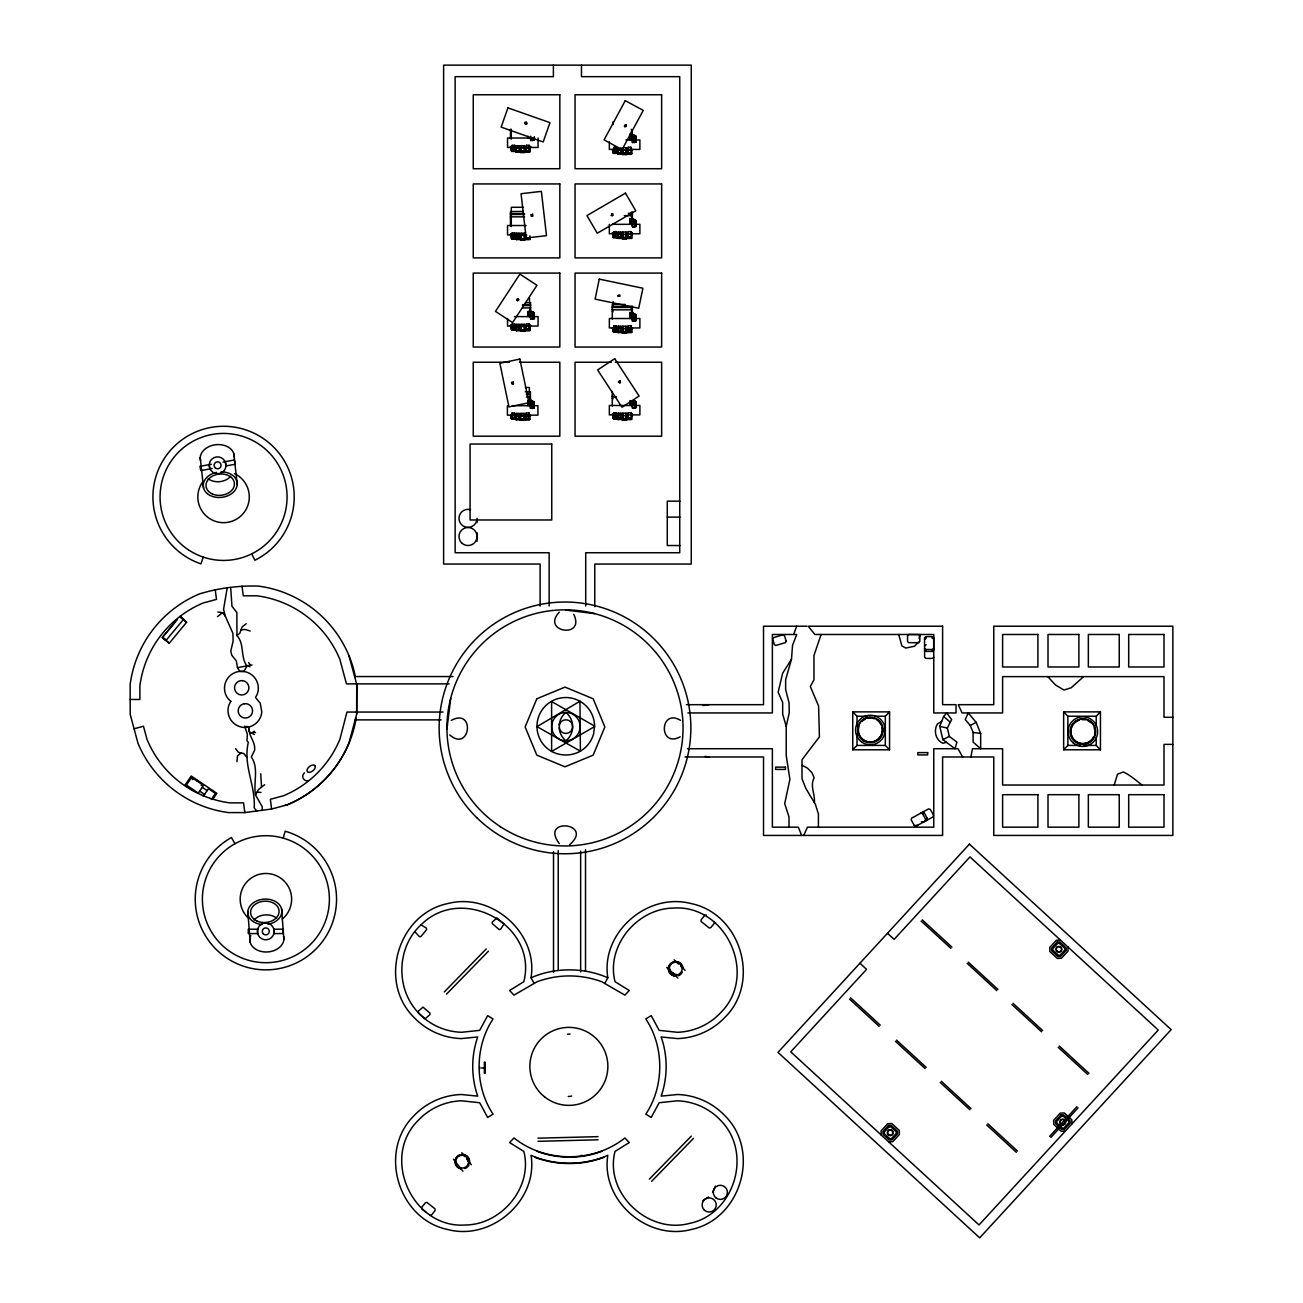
<?xml version="1.0" encoding="UTF-8"?>
<svg xmlns="http://www.w3.org/2000/svg" width="1303" height="1303" viewBox="0 0 1303 1303"><rect width="100%" height="100%" fill="white"/><g stroke="black" fill="none" stroke-linecap="round" stroke-linejoin="round"><path stroke-width="1.5" d="M517.894 300.113C516.721 295.683 518.399 303.843 516.982 299.902M517.617 299.185L518.887 299.674L517.258 299.185M619.316 381.991C619.756 377.381 620.326 386.095 620.016 380.802M619.316 382.561L619.902 383.163L620.016 380.851M714.402 921.547L714.386 923.224L710.786 927.671L709.207 927.98L701.128 921.465L701.095 919.853L704.695 915.406L706.324 915.032M618.681 295.178L619.902 294.95M528.041 311.857L533.188 312.068L528.041 311.857L528.041 315.489M629.838 135.317L629.838 138.851M629.838 223.204L629.838 219.67M629.838 313.844L629.838 317.378M485.319 1068.281C483.527 1065.496 485.091 1070.74 485.123 1066.945M261.561 787.126L260.714 773.77M485.335 1068.053L484.244 1068.134M484.358 1067.939L481.41 1067.971M520.663 151.327L520.956 145.708L524.327 145.708L524.604 151.327L520.663 151.327L520.956 145.708M520.663 238.84L520.956 233.204L524.327 233.204L524.604 238.84L520.663 238.84L520.956 233.204M520.663 329.936L520.956 324.3L524.327 324.3L524.604 329.936L520.663 329.936L520.956 324.3M520.809 413.393L520.5 419.029L524.457 419.029L524.164 413.393L520.809 413.393L520.5 416.032M622.459 153.298L622.753 149.91L626.124 149.91L626.417 153.298L622.459 153.298L622.459 150.317M622.459 237.651L622.753 232.032L626.124 232.032L626.417 237.651L622.459 237.651L622.753 232.032M622.459 331.825L622.753 326.206L626.124 326.206L626.417 331.825L622.459 331.825L622.753 328.437M622.459 418.784L622.753 415.396L626.124 415.396L626.417 418.784L622.459 418.784L622.753 413.165L626.124 413.165L626.417 418.784M236.918 761.734L237.504 755.821L241.169 752.971M516.607 145.724L516.281 150.92L519.506 150.92L519.18 145.724L516.607 145.724L516.281 148.265M516.607 233.221L516.281 238.416L519.506 238.416L519.18 233.221L516.607 233.221L516.281 235.778M516.607 324.333L516.281 329.512L519.506 329.512L519.18 324.333L516.607 324.333L516.281 326.874M516.118 418.605L516.444 413.426L519.034 413.426L519.343 418.605L516.118 418.605L516.086 415.217M618.078 150.236L618.404 147.695L618.078 152.891L621.303 152.891L620.994 147.695M618.404 232.048L618.078 237.227L621.303 237.227L620.994 232.048L618.404 232.048L618.078 234.589M618.404 326.222L618.078 331.418L621.303 331.418L620.994 326.222L618.404 326.222L618.078 328.763M618.404 413.181L618.078 418.377L621.303 418.377L620.994 413.181L618.404 413.181L618.078 415.722M446.962 728.833L450.74 698.245M594.575 726.08L593.663 733.54A28.796 28.796 0 0 1 580.405 751.163C571.577 756.163 560.518 756.261 551.609 751.424A28.796 28.796 0 0 1 551.136 701.535A28.796 28.796 0 0 1 594.575 726.08L551.609 701.535L551.609 751.424L594.575 726.618M529.735 148.363L530.549 146.311L529.588 150.79L526.005 150.79L526.412 145.301L529.165 145.301L529.588 147.874M529.588 238.302L526.005 238.302L526.412 235.029M529.735 326.972L530.549 324.903L529.588 329.398L526.005 329.398L526.412 323.91L529.165 323.91L529.588 326.483M516.118 415.966L516.444 413.426M525.842 418.491L526.265 413.002L529.002 413.002L529.441 418.491L525.842 418.491L526.265 413.002M631.548 148.917L631.401 152.76L627.802 152.76L628.225 147.272L630.961 147.272L631.401 149.845M631.548 234.687L632.362 232.618L631.401 237.113L627.802 237.113L628.225 231.625L630.961 231.625L631.043 234.198M627.802 331.288L628.225 325.799L630.961 325.799L631.401 328.372L627.802 328.372L627.802 331.288L631.401 331.288L631.548 327.444M631.548 415.82L632.362 413.768L631.401 418.247L627.802 418.247L628.225 412.758L630.961 412.758L631.043 415.331M257.652 929.218L257.652 933.567M273.907 933.567A8.421 8.421 0 0 0 263.597 923.273A8.421 8.421 0 0 0 259.834 937.346A8.421 8.421 0 0 0 273.907 933.567L273.907 929.202M511.867 149.91L512.226 145.333L514.783 145.333L515.108 149.91L511.867 149.91L512.226 147.255M511.867 237.423L512.226 232.846L514.783 232.846L515.108 237.423L511.867 237.423L512.226 234.768M511.867 328.519L512.226 323.942L514.783 323.942L515.108 328.519L511.867 328.519L512.226 325.864M511.721 417.611L512.063 413.035L514.62 413.035L514.946 417.611L511.721 417.611L512.063 414.957M614.022 149.226L613.68 151.881L614.022 147.304L616.58 147.304L616.905 151.881L613.632 152.044M613.68 236.234L614.022 231.657L616.58 231.657L616.905 236.234L613.68 236.234L614.022 233.579M613.68 330.408L614.022 325.831L616.58 325.831L616.905 330.408L613.68 330.408L614.022 327.753M614.022 414.712L613.68 417.367L614.022 412.79L616.58 412.79L616.905 417.367L613.632 417.53M230.696 587.604L231.95 606.253L236.869 612.54L236.918 635.538C244.931 644.219 240.029 656.989 247.033 666.094L243.824 671.501L239.882 671.452L237.455 667.641L236.364 661.012L231.739 655.116L230.778 651.125L233.139 640.978L232.895 633.307L225.37 616.27L223.562 609.332L227.162 588.076M788.999 827.177L788.999 816.948L784.715 803.658L789.895 779.357L786.214 755.431L786.214 726.308L789.227 712.92L789.081 702.92L785.628 689.499L785.628 679.694L791.475 659.302L792.55 645.311L796.719 634.48L772.37 634.48L772.37 712.936L687.87 712.936M526.412 145.301L526.005 150.79M526.412 323.91L526.005 329.398M628.225 147.272L627.802 152.76M628.225 231.625L627.802 237.113M617.931 295.928L619.088 295.781M627.802 328.372L628.225 325.799M628.225 412.758L627.802 418.247M534.067 983.374L531.038 977.771C538.334 932.85 491.654 892.099 447.906 903.533C398.311 913.582 377.886 981.175 413.605 1017.024A68.456 68.456 0 0 0 461.36 1038.589L477.729 1036.96C471.067 1055.788 471.067 1077.304 477.729 1096.132L461.36 1094.504A68.456 68.456 0 0 0 413.605 1116.068C377.886 1151.917 398.311 1219.494 447.906 1229.56C491.654 1240.993 538.334 1200.242 531.038 1155.305C555.029 1165.859 583.825 1165.859 607.817 1155.305C600.52 1200.242 647.216 1240.993 690.948 1229.56C740.56 1219.494 760.985 1151.917 725.25 1116.068A68.456 68.456 0 0 0 677.511 1094.504L661.142 1096.132C667.804 1077.304 667.804 1055.788 661.142 1036.96L677.511 1038.589A68.456 68.456 0 0 0 725.25 1017.024C760.985 981.175 740.56 913.582 690.948 903.533C647.216 892.099 600.52 932.85 607.817 977.771L604.787 983.374M925.342 821.02L925.619 819.31L922.557 813.789L920.912 813.023M922.573 812.111L924.218 812.86L927.296 818.398L927.003 820.108L915.944 826.232L914.348 825.565L911.286 820.043L911.514 818.235L928.681 808.837L930.407 809.554L933.469 815.092L933.127 816.834L923.094 822.388L921.433 821.753M526.265 123.329L524.816 123.524L526.819 123.818M485.237 1067.825L484.439 1067.597M919.136 638.291L919.853 634.48M1114.195 785.025L1117.485 774.243L1123.333 771.946C1130.157 775.204 1136.037 780.302 1141.933 785.025M485.074 1068.297L485.107 1068.102M356.778 683.88L356.68 714.109L348.992 742.922A114.224 114.224 0 0 1 287.263 804.814L271.627 809.016L244.85 812.583L228.66 812.6A114.224 114.224 0 0 1 137.955 743.182L130.202 714.386L130.153 684.58A114.224 114.224 0 0 1 199.571 593.875C218.513 588.125 238.4 585.503 258.189 586.073A114.224 114.224 0 0 1 355.328 676.469M283.207 838.106L285.162 831.233A70.639 70.639 0 0 1 326.564 935.391A70.639 70.639 0 0 1 215.223 948.437A70.639 70.639 0 0 1 231.445 837.52L234.931 843.758A63.505 63.505 0 0 0 233.351 953.731A63.505 63.505 0 0 0 329.382 900.112A63.505 63.505 0 0 0 234.931 843.758M526.461 123.166C525.109 121.798 525.207 125.723 526.575 122.205M559.264 725.266L559.785 723.67A6.776 6.776 0 0 1 565.388 719.859L567.163 719.956A6.776 6.776 0 0 1 572.294 724.387L572.554 727.872A6.776 6.776 0 0 1 566.398 733.377L564.622 733.28A6.776 6.776 0 0 1 559.492 728.849L559.231 727.611M624.968 125.739L624.593 126.521L626.01 124.958M256.691 811.003L254.199 807.811C255.649 785.465 242.749 764.845 248.352 742.368L246.967 740.593L247.358 734.289L244.622 726.146M203.235 557.098L200.955 563.857A70.639 70.639 0 0 1 164.764 457.776A70.639 70.639 0 0 1 276.611 450.268A70.639 70.639 0 0 1 254.899 560.241L251.723 553.84M821.085 634.48L813.952 655.572L813.984 679.694L810.352 686.6L818.593 706.031L819.408 736.846L801.996 759.779L801.996 778.771L805.954 788.624L815.385 804.26L818.414 813.952L818.414 827.177M793.641 634.48L796.67 626.222M939.772 726.39L943.633 716.471L946.646 712.936L951.662 719.565L947.33 728.035L949.301 736.39L956.923 742.107L955.001 748.72L942.883 739.648L939.772 726.39L947.33 728.035M712.676 1192.164L715.363 1186.088M803.772 835.435L807.437 827.177L933.762 827.177L933.762 748.72L957.998 748.72L962.64 756.978M918.403 642.118L914.559 646.207L905.699 648.063L901.855 645.865L898.728 634.48M624.626 126.489L626.124 124.893M611.987 214.083C614.707 212.926 609.169 215.435 612.622 215.565C609.12 210.956 615.228 217.65 611.547 215.028M531.885 214.751C530.94 216.119 534.197 212.177 531.722 215.076M532.292 215.5C532.455 214.246 532.324 214.278 533.008 216.021M612.263 215.093L612.654 214.343L612.296 215.076M262.294 810.254L262.18 806.622L255.518 794.977L258.483 789.537L264.656 784.699M531.396 315.017L530.614 316.434L534.36 315.277L531.396 315.359M633.193 138.379L632.411 139.796L636.157 138.639L633.193 138.379L635.815 138.949M530.451 405.526L531.233 404.109L534.197 404.37L534.197 407.806L532.552 408.393L530.451 408.214L530.451 405.526L534.197 404.37M633.193 222.732L632.411 224.149L636.157 222.992L633.193 223.074M632.411 318.323L633.193 316.906L636.157 317.166L634.512 318.502L609.348 318.518L609.348 327.949L622.704 327.949M633.193 403.865L632.411 405.282L636.157 404.125L633.193 404.207M618.485 296.367L617.997 295.862M791.475 659.302L782.696 673.13L778.135 692.137L782.663 702.496L782.663 714.06L786.214 726.308M192.421 779.601L193.186 778.445M201.183 785.481L201.949 784.341M203.268 796.377L208.431 788.69L215.402 793.38L211.281 799.521M212.764 799.39L216.868 793.299L191.166 776.018L185.01 785.155L193.039 790.563M526.396 122.335L526.721 123.671L525.972 122.677M420.999 924.869C394.043 949.431 395.672 996.958 425.201 1018.702L429.925 1014.614L429.99 1013.131L423.003 1007.121L418.23 1011.275L418.214 1012.708A62.137 62.137 0 0 0 461.555 1032.285L479.683 1030.364L487.648 1015.623L493.071 1018.962C474.471 1046.749 474.471 1086.344 493.071 1114.13L487.648 1117.453L479.683 1102.729L461.555 1100.807A62.137 62.137 0 0 0 418.214 1120.385C380.346 1157.683 412.481 1228.794 465.497 1225.015C501.769 1224.543 533.041 1187.082 523.839 1151.412L509.603 1142.568L513.985 1137.959C545.338 1163.025 593.516 1163.025 624.886 1137.959L629.251 1142.568L615.032 1151.412C604.103 1193.173 648.21 1234.56 689.515 1223.403C734.55 1214.282 753.085 1152.927 720.64 1120.385A62.137 62.137 0 0 0 677.316 1100.807L659.171 1102.729L651.207 1117.453L645.799 1114.13C664.4 1086.344 664.4 1046.749 645.799 1018.962L651.207 1015.623L659.171 1030.364L677.316 1032.285A62.137 62.137 0 0 0 720.64 1012.708C758.525 975.41 726.39 904.298 673.374 908.077C637.086 908.549 605.814 946.011 615.032 981.68L629.251 990.524L624.886 995.134L601.888 981.794A92.936 92.936 0 0 0 536.983 981.794L513.985 995.134L509.603 990.524L523.839 981.68C538.188 925.114 461.897 883.678 420.999 924.869L426.358 928.062L426.684 929.528L420.836 936.662L419.354 936.629L415.152 932.003M174.716 622.476L162.305 637.476L169.26 643.226L186.638 622.215L180.628 617.296M177.517 619.397L162.305 637.476L163.999 638.828M164.145 639.04L166.132 640.31L183.544 619.332L180.58 616.905M1049.632 1136.379L1076.913 1106.703M1050.837 1137.486L1078.118 1107.811M852.748 749.795L852.748 711.878L889.558 711.878L889.558 749.795L852.748 749.795L856.983 745.43L856.983 733.752M889.558 749.795L885.323 745.43L885.323 716.243L889.558 711.878M1063.639 749.795L1067.874 745.43L1067.874 716.243L1063.639 711.878L1100.449 711.878L1100.449 749.795L1063.639 749.795L1063.639 711.878M1096.214 725.966L1096.214 716.243L1100.449 711.878M444.258 991.974L486.198 948.959M446.506 994.156L488.446 951.141M649.35 1179.166L691.29 1136.151M651.598 1181.349L693.538 1138.333M512.47 383.717L513.252 381.958M512.307 383.245L513.154 382.023M513.252 384.173C513.659 383.294 513.089 381.356 513.024 383.18M559.28 612.182C540.598 632.118 585.601 639.073 573.809 614.43M631.548 150.334L632.362 149.617M529.588 416.064L530.402 415.331M631.548 328.861L632.362 328.144M530.777 136.212L530.614 140.512L531.396 139.844M631.662 136.18L632.411 142.483L636.157 142.076L635.864 136.033L631.662 136.18L632.574 141.734L636.076 141.62L635.864 139.812M631.662 220.533L632.411 226.836L636.157 226.429L635.864 220.386L631.662 220.533L632.574 226.087M530.614 319.121L534.36 318.714L534.067 312.671L529.865 312.818L530.614 319.121L531.396 318.453M530.451 408.214L534.197 407.806M631.662 314.707L632.411 321.01L636.157 320.603L635.864 314.56L631.662 314.707L632.574 320.261L636.076 320.147L635.864 318.339M631.662 401.666L632.411 407.969L636.157 407.562L635.864 401.519L631.662 401.666L632.574 407.22M933.762 657.282L932.411 658.422L926.091 658.422L924.625 657.282L924.527 637.688L925.977 636.613L932.296 636.613L933.665 637.688L933.665 650.344L932.296 651.419L925.977 651.419L924.527 650.344M1083.624 676.632L1071.066 687.854L1063.916 690.02L1055.446 684.955L1047.775 676.632M924.527 648.438L925.977 649.513L932.296 649.513L933.665 648.438M217.471 616.645L222.552 612.671L225.37 616.27M246.186 623.73L242.146 626.89L239.752 633.323L236.918 635.538M254.411 731.227L252.245 732.921L250.176 732.498L249.02 731.016L249.248 726.748L244.85 727.318M924.625 645.816L926.091 644.659M924.527 639.594L925.977 638.519L925.977 636.613M631.303 129.274L632.362 134.665M631.303 212.096L631.303 215.565L632.362 214.995M530.549 307.28L529.735 309.886L530.549 309.365M632.362 309.169L631.548 311.775L632.362 311.254M529.588 396.943L530.402 396.373M632.362 132.727L631.548 133.248L631.548 131.228M632.362 217.08L631.548 217.601L631.548 215.565M529.588 398.979L530.402 398.441M702.92 1200.552L708.523 1196.985M451.327 720.347C475.416 707.464 470.481 752.743 449.73 734.973M569.606 844.719C594.901 822.942 539.263 816.867 559.28 843.595M941.694 721.439L937.557 723.849C933.274 730.266 935.603 740.348 942.997 743.296L946.353 742.238M922.557 813.789L924.218 812.86M914.348 825.565L917.605 825.32M925.619 819.31L927.296 818.398M625.749 125.707C624.788 123.524 626.108 127.466 626.368 125.56M680.182 736.846C658.552 748.476 659.465 707.757 680.557 720.347M624.577 125.707L624.512 126.57M531.038 977.771C555.029 967.233 583.825 967.233 607.817 977.771M625.554 126.831L624.837 125.511L626.303 125.577M624.788 125.609L625.082 125.968M970.263 725.494L976.159 722.367L980.67 733.426L980.67 748.72L973.113 742.107L973.113 732.465L970.263 725.494L965.246 719.565L968.194 712.936L976.159 722.367M942.883 739.648L949.301 736.39M530.614 140.512L534.36 140.105L534.36 136.668M632.411 142.483L636.157 142.076M632.411 226.836L636.157 226.429M632.411 321.01L636.157 320.603M632.411 407.969L636.157 407.562M571.61 1095.986L570.828 1096.246A9.903 9.789 -3.9 0 1 568.238 1096.426M134.079 728.784L143.46 726.26L147.011 739.42A104.419 104.419 0 0 0 229.931 802.876L243.547 802.86L244.85 812.583M284.787 805.466L287.263 804.814A114.175 114.175 0 0 0 356.191 718.148M429.876 1215.39L431.456 1215.08L435.055 1210.634L435.072 1208.94L426.993 1202.425L425.364 1202.816L421.765 1207.262L421.797 1208.875L425.837 1212.132M240.957 630.098L244.801 629.365L250.209 630.994M211.379 464.226L199.962 466.344L200.76 470.627L212.161 468.51M222.992 462.093L234.393 459.975L235.191 464.259L225.728 466.002M629.838 135.219L634.984 135.447L629.838 135.219L629.838 139.991M634.61 135.935L631.808 136.408L631.662 139.616M633.388 218.985L629.838 219.572L634.984 219.784L633.079 218.953M633.388 313.16L629.838 313.746L634.984 313.958L633.388 313.16L629.838 314.088L629.838 315.342M631.662 318.144L631.662 315.049L634.61 314.463M531.429 400.363L527.878 400.949L533.041 401.161L531.119 400.33M529.849 402.122L530.06 405.331L529.849 402.122L533.546 401.78M629.838 400.705L634.984 400.917L633.388 400.477M237.455 667.641L252.033 664.97M703.083 705.574L708.93 704.679M619.984 381.437L618.274 382.007L618.99 381.437M526.184 238.009L546.478 235.648L541.364 191.378L521.053 193.724L526.184 238.009L529.23 238.302M567.538 1034.207L570.111 1034.028M1060.447 940.115L1056.358 940.277L1049.713 947.509L1049.892 951.597L1057.336 958.454L1061.424 958.275L1068.069 951.043L1067.906 946.972M1065.317 1131.118L1061.228 1131.281L1053.769 1124.44L1053.606 1120.352L1060.251 1113.12L1064.339 1112.941L1071.783 1119.798L1071.962 1123.886M888.679 1141.884L892.75 1141.705L899.412 1134.473L899.233 1130.385L891.789 1123.544L887.701 1123.707L881.056 1130.939L881.219 1135.027M632.574 138.183L636.076 138.069M631.662 220.875L635.506 220.744L634.61 220.288M632.574 222.536L636.076 222.406M631.662 223.969L631.808 220.744M530.777 314.821L534.279 314.691M530.223 316.238L530.012 313.029L533.709 313.029L532.813 312.573M632.574 316.71L636.076 316.58M529.702 401.894L533.904 401.764L534.116 403.783L530.614 403.897L529.702 401.894L530.614 407.464L534.116 407.35L533.904 405.542M533.855 404.679L531.233 404.109M631.662 402.008L635.506 401.878L634.61 401.422M632.574 403.669L636.076 403.539M631.662 405.103L631.808 401.894M537.96 1138.17L598.028 1136.656M538.041 1141.314L598.093 1139.799M620.489 382.088L619.023 382.137M518.008 299.185L518.545 299.902L517.112 299.902M130.186 699.483L139.893 699.467L139.877 685.85A104.419 104.419 0 0 1 203.333 602.931L216.493 599.38L215.207 589.656M629.838 133.997L632.362 133.997M629.838 134.665L633.079 135.04M530.549 138.02L507.535 138.02L507.535 147.451L538.074 147.451L538.074 138.02M625.945 139.991L632.362 139.991M636.125 139.991L639.887 139.991L639.887 149.422L626.515 149.422M511.216 147.516L515.157 147.662M526.412 147.532L529.165 147.532L529.588 150.79M626.417 153.298L626.124 147.679L622.753 147.679L622.345 154.568L626.645 154.568L626.645 150.024M516.232 148.037L515.874 151.669M516.607 147.907L519.18 147.907L519.506 150.92M520.956 147.939L524.327 147.939L524.604 151.327M515.874 148.184L520.174 148.184M526.005 148.167L526.363 150.708M513.138 148.363L516.819 148.363M520.548 148.509L521.021 151.164M613.68 149.308L616.905 149.308M511.867 149.633L515.108 149.633M622.704 149.422L609.348 149.422L609.348 141.864M616.498 149.829L613.632 149.829L613.632 153.054M618.404 149.878L620.994 149.878M613.371 149.992L616.954 150.008M618.045 150.008L617.671 153.64L621.987 153.64L621.629 150.008M627.362 150.154L631.662 150.154L627.362 150.35M614.935 150.334L624.153 150.334M515.157 150.757L511.216 150.692L510.467 146.311L511.281 148.363M516.281 150.627L519.148 150.92M526.005 150.513L529.23 150.708M511.574 151.083L514.701 151.083M520.663 151.034L524.246 151.034M525.565 151.523L529.865 151.523M516.086 151.718L519.816 151.718M520.548 151.848L524.848 151.848M613.68 151.604L616.905 151.604M520.548 152.142L524.848 152.142M618.078 152.598L620.945 152.598M627.802 152.484L631.043 152.76M616.954 152.728L613.013 152.663L613.013 149.487M613.371 153.054L616.498 153.054M622.459 153.005L626.059 153.005L626.091 154.568M627.362 153.331L631.662 153.331M627.362 153.493L631.662 153.721M621.629 149.503L621.629 154.047L617.883 154.047L617.883 149.975M622.345 154.112L626.645 154.112M523.431 207.291L511.281 207.291L511.281 226.608M523.431 211.444L510.467 211.558L510.467 226.038M628.339 213.285L632.362 213.285M510.467 213.578L524.523 213.578M510.467 214.474L524.523 214.474M624.316 215.663L632.362 215.663M510.467 216.835L524.523 216.835M629.838 219.018L632.362 219.018L632.362 211.917M612.28 224.328L632.362 224.328M636.125 224.328L639.887 224.328L639.887 233.774L626.515 233.774M526.086 225.517L507.535 225.517L507.535 234.947L526.624 234.947M622.704 233.774L609.348 233.774L609.348 224.328M616.954 233.986L613.013 233.84L613.013 237.016L616.954 237.081M628.225 233.84L630.961 233.84L631.401 237.113M613.371 234.345L616.954 234.345M618.045 234.345L617.671 237.993L621.987 237.993L621.629 234.345M618.404 234.231L620.994 234.231M626.417 237.651L626.124 234.263L622.345 234.345L622.345 238.921L626.645 238.921L626.645 234.377M627.802 234.491L628.16 237.032M511.867 234.849L515.108 234.849M614.935 234.687L624.153 234.687M627.362 235.061L628.176 235.061M516.607 235.42L519.18 235.42L519.506 238.416M520.956 235.436L524.327 235.436L524.604 238.84M515.874 235.696L520.174 235.696M526.005 235.664L526.363 238.205M513.138 235.859L516.819 235.859M613.68 235.957L616.905 235.957M520.548 236.006L521.07 239.736M525.565 236.25L526.379 236.25M613.632 236.397L616.498 236.397M618.078 236.951L620.945 237.065M627.802 236.82L631.043 237.032M511.867 237.13L515.108 237.13M613.371 237.39L616.498 237.39M622.459 237.358L626.059 237.358L626.091 238.921M627.362 237.846L631.662 237.846M516.281 238.123L519.148 238.416M622.345 238.156L626.645 238.156M627.362 238.074L631.662 238.074M515.157 238.254L511.216 238.188L510.467 233.807L511.281 235.859M621.629 233.856L621.629 238.4L617.883 238.4L617.883 234.328M511.574 238.579L514.701 238.579M520.663 238.547L524.246 238.547L524.295 240.094M622.345 238.465L626.645 238.465M520.174 239.182L515.874 239.182L515.874 235.534M525.565 239.019L529.865 239.019M520.548 239.345L524.848 239.345M525.565 239.263L529.865 239.263M520.548 239.736L524.848 239.654M525.451 302.654L530.549 302.654L530.549 311.303L528.041 311.303L528.041 316.613M625.228 304.43L612.28 304.544L612.28 319.023M522.519 304.674L530.549 304.674M522.519 305.57L530.549 305.57M612.28 306.58L632.362 306.58M612.28 307.459L632.362 307.459M522.519 307.948L530.549 307.948M612.28 309.837L632.362 309.837M632.362 312.525L629.838 312.525L629.838 318.518M629.838 313.192L633.079 313.567M514.376 316.613L530.549 316.613M534.311 316.613L538.074 316.613L538.074 326.059L507.535 326.059L507.535 318.502M636.125 318.518L639.887 318.518L639.887 327.949L626.515 327.949M511.216 326.125L515.157 326.271M526.412 326.125L529.165 326.125L529.588 329.398M516.232 326.63L515.874 330.278M516.607 326.516L519.18 326.516L519.506 329.512M520.956 326.548L524.327 326.548L524.604 329.936M515.874 326.792L520.174 326.792M526.005 326.776L526.363 329.301M513.138 326.972L516.819 326.972M521.07 327.102L521.07 330.848M511.867 328.242L515.108 328.242M613.371 328.161L616.954 328.161M613.371 328.519L616.954 328.535M618.045 328.535L617.671 332.167L621.987 332.167L621.629 328.535M618.404 328.405L620.994 328.405M626.417 331.825L626.124 328.437L622.345 328.535L622.345 333.096L626.645 333.096L626.645 328.551M627.362 328.682L631.662 328.682M614.935 328.861L624.153 328.861M627.362 328.877L631.662 328.845M515.157 329.366L511.216 329.301L510.467 324.903L511.281 326.972M516.281 329.219L519.148 329.512M526.005 329.105L529.23 329.301M520.663 329.643L524.246 329.643L524.295 331.206M511.574 329.675L514.701 329.675M521.021 329.773L524.246 329.773M525.565 330.131L529.865 330.131M613.68 330.131L616.905 330.131M516.086 330.327L519.816 330.327M520.548 330.441L524.848 330.441M525.565 330.359L529.865 330.359M613.632 330.571L616.498 330.571M520.548 330.848L524.848 330.75M627.802 330.995L631.043 330.995L628.16 331.206M616.954 331.255L613.013 331.19L613.013 328.014M618.078 331.125L620.945 331.239M622.459 331.532L626.059 331.532L626.091 333.096M613.371 331.581L616.498 331.581M622.818 331.662L626.059 331.662M627.362 332.021L631.662 331.858M627.362 332.249L631.662 332.249M621.629 328.03L621.629 332.574L617.883 332.574L617.883 328.503M622.345 332.64L626.645 332.64M509.489 362.25L473.25 362.25L473.25 436.196L559.834 436.196L559.834 362.25L519.555 362.25M611.286 362.25L575.046 362.25L575.046 436.196L661.631 436.196L661.631 362.25L615.325 362.25M525.304 387.496L529.344 387.496L529.344 393.131M525.304 391.747L530.402 391.747L530.402 400.396L527.894 400.396M526.379 393.767L530.402 393.767M526.379 394.662L530.402 394.662M612.28 396.796L616.286 396.796M526.379 397.024L530.402 397.024M632.362 405.477L609.348 405.477L609.348 414.908L622.704 414.908M636.125 405.477L639.887 405.477L639.887 414.908L626.515 414.908M512.258 405.705L530.402 405.705M534.165 405.705L537.927 405.705L537.927 415.136L507.388 415.136L507.388 405.705M613.68 414.794L616.905 414.794M526.265 415.217L529.002 415.217L529.441 418.491M616.498 415.315L613.632 415.315L613.632 418.54M618.404 415.364L620.994 415.364M516.444 415.608L519.034 415.608L519.343 418.605M520.809 415.641L524.164 415.641L524.457 419.029M613.371 415.478L616.954 415.494M618.045 415.494L617.671 419.126L621.987 419.126L621.629 415.494M627.802 415.624L628.16 418.165M514.994 415.722L514.538 419.126M515.727 415.722L520.027 415.885M525.402 415.885L529.702 415.885M614.935 415.82L624.153 415.82M520.386 416.194L524.686 416.194M526.217 416.227L529.702 416.08M627.362 416.194L628.176 416.194M511.721 417.335L514.946 417.335M613.68 417.09L616.905 417.09M618.078 418.084L620.945 418.084M627.802 417.97L631.043 418.247M516.118 418.312L518.985 418.605M525.842 418.198L529.083 418.198M616.954 418.214L613.013 418.149L613.013 414.973M511.411 418.458L514.994 418.458M613.371 418.54L616.498 418.54M622.459 418.491L626.059 418.621L626.091 420.055M520.5 418.735L524.099 418.735M525.402 419.208L529.702 419.061M627.362 419.208L631.662 419.208M515.727 419.371L520.027 419.371M525.402 419.452L529.702 419.452M622.345 419.305L626.645 419.305M621.629 414.989L621.629 419.533L617.883 419.533L617.883 415.462M622.345 419.599L626.645 419.599M520.386 419.843L524.686 419.843M679.971 501.15L667.283 501.15L667.283 545.534L679.971 545.534M667.283 517.112L679.971 517.112M806.834 626.222L763.525 626.222L763.525 704.679L686.42 704.679M354.563 676.55L453.102 676.55M449.079 683.88L346.468 683.88L339.839 659.269A104.419 104.419 0 0 0 256.919 595.797L243.286 595.829L242 586.106M443.069 712.057L346.956 712.057L339.936 739.176A104.419 104.419 0 0 1 283.5 795.758L270.34 799.293L271.627 809.016M852.748 711.878L856.983 716.243L867.098 716.243M875.193 716.243L885.323 716.243M1067.874 716.243L1096.214 716.243M1172.847 717.285L1164.002 717.285L1164.002 676.632L1002.61 676.632L1002.61 712.936L962.086 712.936L958.275 704.679L993.766 704.679L993.766 626.222L1172.847 626.222L1172.847 835.435L993.766 835.435L993.766 756.978L942.606 756.978L942.606 835.435L763.525 835.435L763.525 756.978L685.052 756.978M355.149 719.875L441.114 719.875M1172.847 744.388L1164.002 744.388L1164.002 785.025L1002.61 785.025L1002.61 748.72L972.429 748.72L970.898 756.978M856.983 745.43L885.323 745.43M1067.874 745.43L1080.024 745.43M1084.063 745.43L1096.214 745.43L1100.449 749.795M687.414 748.72L772.37 748.72L772.37 827.177L798.316 827.177L801.671 835.435M257.913 929.218L248.27 929.218L248.27 933.583L257.913 933.567M273.663 929.202L283.288 929.202L283.288 933.567L273.663 933.567M619.316 381.6L620.472 381.421M257 792.257L261.04 792.371M633.144 141.343L635.815 141.701L635.506 136.049M530.614 137.825L532.715 138.004L532.715 140.708M534.36 140.105L533.839 139.291M633.144 319.87L635.815 320.229L635.506 314.577M534.36 318.714L534.067 312.671M565.942 610.081L594.657 613.632M973.113 732.465L980.67 733.426M217.813 612.019L222.552 612.671M704.972 756.375L708.93 756.978M581.171 1155.403L583.288 1155.745M246.055 726.374L249.313 726.911C247.586 735.429 255.877 741.521 254.59 750.316L251.316 756.994C259.102 768.135 253.205 782.435 255.518 794.977M254.264 734.485L251.218 732.709M253.319 732.074L255.518 732.628M629.838 139.193L631.45 139.991L631.45 136.017M530.012 137.515L530.777 139.763M528.041 137.222L529.653 138.02M629.838 223.546L631.45 224.344L631.45 220.37M629.838 317.72L631.45 318.518L631.45 314.544M528.041 315.831L529.653 316.629L529.653 312.655M629.838 404.679L631.45 405.477L631.45 401.503M527.878 404.924L529.49 405.722L529.49 401.747M531.689 215.386L532.047 215.565M183.544 619.332L181.85 617.98M186.606 622.199L184.945 620.88M166.132 640.31L162.712 637.476L164.325 638.747M801.996 765.301L807.42 768.086L811.997 772.76L814.114 777.842C809.668 786.165 815.336 794.113 814.359 802.583M558.433 738.736L557.603 738.264M525.484 123.231L525.174 122.01L526.233 124.208M510.467 130.756L511.281 131.277M510.467 218.252L511.281 218.79M612.28 311.254L613.094 311.775M612.28 398.213L613.094 398.734M247.863 665.442L249.964 666.827M197.274 780.497L198.512 781.328M196.786 780.546L198.659 781.8M202.226 787.305L207.144 790.612M199.652 791.149L204.555 794.455M510.467 216.184L511.281 216.754M612.28 309.169L613.094 309.756M612.28 396.128L613.094 396.715M180.042 616.417L181.703 617.752M169.26 643.226L167.566 641.874M613.094 233.27L612.28 232.618L613.094 234.687M613.094 414.403L612.28 413.768L613.094 415.82M165.383 640.05L167.419 641.646M180.498 617.117L181.378 617.817M165.351 639.692L164.471 638.975M181.524 618.045L184.798 620.651M943.633 716.471L949.773 721.781M612.28 149.617L613.094 150.334M612.28 328.144L613.094 328.861M510.32 415.331L511.134 416.064L511.134 414.647M922.263 919.837L951.939 947.118M968.243 962.119L997.919 989.4M1013.034 1003.294L1042.693 1030.575M1059.29 1046.048L1088.966 1073.33M921.156 921.042L950.832 948.323M967.135 963.324L996.811 990.606M1011.926 1004.515L1041.586 1031.797M1058.183 1047.27L1087.842 1074.552M887.473 933.274L894.135 939.382L969.969 856.918L1158.253 1030.038L979.025 1224.95L790.742 1051.83L866.576 969.351L859.931 963.226M987.804 1123.789L1017.48 1151.07M850.566 997.821L880.242 1025.103M896.545 1040.103L926.221 1067.385M941.336 1081.278L970.996 1108.56M986.697 1125.01L1016.356 1152.292M849.458 999.026L879.118 1026.308M895.438 1041.309L925.114 1068.59M940.212 1082.484L969.888 1109.765M674.074 959.79L678.619 964.122M680.622 966.028L685.15 970.344M666.778 967.461L677.869 977.999M513.105 384.01L512.714 382.642M618.99 296.025L619.984 296.221L618.453 295.488M248.547 662.559L250.371 664.888M246.853 757.385L243.84 753.541L238.482 752.385L235.501 748.59M461.832 1152.683L464.959 1156.673M466.93 1159.181L471.279 1164.719M453.509 1159.214L456.636 1163.204M457.369 1164.133L462.956 1171.25M624.74 125.316L625.847 125.87M530.777 318.372L529.865 312.818M635.815 226.054L635.506 220.402M635.815 317.476L633.193 316.906M635.815 407.188L635.506 401.536M534.018 318.339L533.709 312.687M225.175 461.685L225.973 465.969A8.421 8.421 0 0 1 212.812 472.24A8.421 8.421 0 0 1 213.953 457.711A8.421 8.421 0 0 1 225.973 465.969M209.978 468.917L209.197 464.634M348.895 655.49L356.745 684.417L356.68 714.109M514.62 413.035L514.946 415.038M631.401 152.76L630.961 147.272M631.401 331.288L630.961 325.799M631.401 418.247L630.961 412.758M620.994 232.048L620.945 237.227M620.994 326.222L620.945 331.418M620.994 413.181L621.303 415.722M616.58 149.226L616.905 151.881M616.58 233.579L616.905 236.234M616.58 327.753L616.905 330.408M616.58 414.712L616.905 417.367M514.783 147.255L515.108 149.91M514.783 234.768L515.108 237.423M514.783 325.864L515.108 328.519M635.864 224.165L636.076 225.973M635.864 405.298L636.076 407.106M534.067 316.45L534.279 318.258M233.856 453.9L237.227 484.488M200.222 457.597L203.577 488.185M281.595 908.94L283.875 939.642M247.847 911.448L250.127 942.134M479.683 1067.027L479.781 1068.623M629.838 136.815L629.838 135.561L633.388 134.649M629.838 219.914L629.838 221.168M528.041 313.453L528.041 312.199L531.591 311.27M527.894 404.582L527.878 401.291L527.894 405.705M1096.214 737.645L1096.214 745.43M932.296 636.613L932.296 638.519M932.296 649.513L932.296 651.419M925.977 649.513L925.977 651.419M856.983 716.243L856.983 725.966M635.864 136.033L635.815 142.043M635.864 220.386L635.815 226.396M635.864 314.56L635.815 320.571M635.864 401.519L635.815 407.53M634.512 139.975L634.512 142.678M634.512 224.328L634.512 227.015M634.512 318.502L634.512 321.206M634.512 405.461L634.512 408.165M632.362 306.091L632.362 313.192M631.662 234.117L631.662 238.433L627.362 238.433L627.362 234.117M631.662 415.25L631.662 419.566L627.362 419.566L627.362 415.25M631.303 149.503L631.303 150.317M631.043 152.728L631.043 153.721M631.303 233.856L631.303 234.67M631.303 306.286L631.303 309.756M631.303 328.03L631.303 328.845M631.043 331.255L631.043 332.249M631.303 414.989L631.303 415.804M630.961 231.625L630.961 233.84M629.838 218.35L629.838 224.328M629.838 402.301L629.838 405.477M628.16 150.138L628.176 153.721M628.16 328.665L628.176 332.249M626.645 415.51L626.645 420.055L622.345 420.055L622.753 413.165M626.124 147.679L626.124 149.91M626.124 232.032L626.124 234.263M626.124 326.206L626.124 328.437M626.124 413.165L626.124 415.396M622.867 150.48L622.867 154.21M622.867 234.833L622.867 238.563M622.753 326.206L622.704 328.535M622.867 329.007L622.867 332.737M622.867 415.966L622.867 419.696M621.433 148.917L621.466 154.047M621.433 234.345L621.466 238.4M621.433 327.444L621.466 332.574M621.433 415.478L621.466 419.533M620.945 150.236L620.945 152.891M620.945 415.722L620.945 418.377M618.045 149.503L618.241 154.047M618.045 233.856L618.241 238.4M618.045 328.03L618.241 332.574M618.045 414.989L618.241 419.533M617.361 148.917L617.361 151.262M617.361 234.345L617.361 235.615M617.361 327.444L617.361 329.789M617.361 415.478L617.361 416.748M616.58 147.304L616.498 153.396M616.58 231.657L616.498 237.749M616.58 325.831L616.498 331.923M616.58 412.79L616.498 418.882M614.022 147.304L614.039 151.848M614.022 231.657L614.039 236.201M614.022 325.831L614.039 330.376M614.022 412.79L614.039 417.335M613.632 234.182L613.632 237.39M613.632 328.356L613.632 331.581M613.094 121.765L613.094 124.534M613.094 301.677L613.094 305.928M612.28 391.503L612.28 405.982M594.771 606.742L594.771 564.052L691.258 564.052L691.258 65.15L443.623 65.15L443.623 564.052L540.11 564.052L540.11 606.156M585.715 606.025L585.715 552.733L679.743 552.733L679.743 76.665L581.48 76.665L581.48 65.15M585.519 849.654L585.519 971.338M580.649 851.152L580.649 971.94M558.221 850.582L558.221 970.181M553.514 851.755L553.514 972.364M553.4 65.15L553.4 76.665L455.138 76.665L455.138 552.733L549.149 552.733L549.149 606.025M533.904 401.764L533.855 407.774M533.676 404.239L533.855 407.432L531.233 407.546M532.715 316.613L532.715 319.3M532.552 405.705L532.552 408.393M530.614 403.897L530.614 407.464M529.865 235.859L529.865 239.622L525.565 239.622L525.565 235.289M529.507 298.403L529.507 302.654M529.165 145.301L529.165 147.532M529.23 147.874L529.23 150.79M529.165 323.91L529.165 326.125M529.23 326.483L529.23 329.398M529.002 413.002L529.002 415.217M529.083 415.576L529.083 419.452M528.041 136.245L528.041 138.02M526.005 235.387L526.005 238.302M526.2 415.869L526.217 419.452M524.848 148.053L524.848 152.598L520.548 152.598L520.548 148.053M524.848 235.566L524.848 240.094L520.548 240.094L520.548 235.566M524.848 326.662L524.848 331.206L520.548 331.206L520.548 326.662M524.327 145.708L524.327 147.939M524.327 233.204L524.327 235.436M524.327 324.3L524.327 326.548M524.164 413.393L524.164 415.641M524.099 416.032L524.099 419.029M519.816 148.005L519.816 152.076L516.086 152.076L516.086 148.005M519.816 235.501L519.816 239.573L516.086 239.573L516.086 235.501M519.816 326.613L519.816 330.685L516.086 330.685L516.086 326.613M519.669 415.706L519.669 419.778L515.923 419.778L515.923 415.706M519.18 145.724L519.18 147.907M519.18 233.221L519.18 235.42M519.18 324.333L519.18 326.516M519.034 413.426L519.034 415.608M516.232 147.532L516.444 152.076M516.232 235.029L516.444 239.573M516.232 326.141L516.444 330.685M516.281 416.227L516.281 419.778M515.565 148.021L515.565 149.291M515.565 235.517L515.565 236.804M515.565 326.63L515.565 327.9M515.402 414.647L515.402 416.993M514.783 145.333L514.701 151.425M514.783 232.846L514.701 238.938M514.783 323.942L514.701 330.034M512.226 145.333L512.226 149.878M512.226 232.846L512.226 237.374M512.226 323.942L512.226 328.486M512.063 413.035L512.079 417.563M511.835 147.858L511.835 151.083M511.835 235.354L511.835 238.579M511.835 326.45L511.835 329.675M511.281 129.258L511.281 139.112M511.053 415.217L511.053 418.377M510.467 129.339L510.467 138.525M485.107 1062.124L485.107 1073.314M484.358 1062.124L484.358 1073.314M477.045 518.35L477.045 522.601M477.045 532.78L477.045 541.25M882.098 727.742A11.955 11.955 0 0 1 869.541 741.977A11.955 11.955 0 0 1 859.052 726.162M862.505 721.031A11.955 11.955 0 0 1 865.111 719.305M868.059 718.311A11.955 11.955 0 0 1 874.248 718.735M877.033 720.119A11.955 11.955 0 0 1 881.105 724.794M1093.592 736.879A11.955 11.955 0 0 1 1073.867 739.534A11.955 11.955 0 0 1 1078.965 720.315M1082.027 719.696A11.955 11.955 0 0 1 1085.138 719.875M1088.103 720.868A11.955 11.955 0 0 1 1090.692 722.595M1094.162 727.742A11.955 11.955 0 0 1 1094.585 733.915M308.567 780.53A4.365 4.3 51.9 0 1 304.299 779.764L303.534 778.917A4.365 4.3 51.9 0 1 304.527 772.874M234.54 473.657A25.734 25.734 0 0 1 246.072 509.408A25.734 25.734 0 0 1 209.636 518.578A25.734 25.734 0 0 1 202.877 481.621M200.581 460.904A17.069 12.753 -6.3 0 1 215.826 444.714A17.069 12.753 -6.3 0 1 234.231 457.206M221.054 471.865A17.069 12.753 -6.3 0 1 235.273 489.928A17.069 12.753 -6.3 0 1 206.672 493.071A17.069 12.753 -6.3 0 1 216.624 472.354M230.68 476.263A14.268 10.668 -6.3 0 1 208.187 478.738M248.352 918.029A25.734 25.734 0 0 1 247.847 880.861A25.734 25.734 0 0 1 285.015 881.968A25.734 25.734 0 0 1 282.279 919.055M283.631 936.32A17.069 12.753 -4.2 0 1 265.584 952.004A17.069 12.753 -4.2 0 1 250.795 935.521M262.082 924.56A17.069 12.753 -4.2 0 1 250.502 905.422A17.069 12.753 -4.2 0 1 278.972 904.249A17.069 12.753 -4.2 0 1 267.995 924.299M254.085 919.902A14.268 10.668 -4.2 0 1 276.659 918.224M673.537 973.211A4.984 4.984 0 0 1 672.446 972.51M676.11 974.302A5.505 5.505 0 0 1 671.159 971.924M670.508 970.637A5.505 5.505 0 0 1 670.214 969.237M681.029 973.406A7.02 7.02 0 0 1 679.661 974.628M676.224 975.833A7.02 7.02 0 0 1 673.374 962.2M675.166 961.826A7.02 7.02 0 0 1 682.707 968.292M682.332 972.022A7.362 7.362 0 0 1 678.146 975.784M676.257 976.175A7.362 7.362 0 0 1 673.26 961.875M675.133 961.484A7.362 7.362 0 0 1 683.049 968.276M604.169 1157.276A99.517 99.517 0 0 1 534.686 1157.276M601.888 1151.298A92.936 92.936 0 0 1 536.983 1151.298M466.832 1158.514A5.505 5.505 0 0 1 467.81 1161.201M461.148 1168.612A7.02 7.02 0 0 1 455.431 1160.484M455.969 1158.742A7.02 7.02 0 0 1 459.926 1155.093M461.718 1154.686A7.02 7.02 0 0 1 469.275 1162.895M469.031 1164.784A7.362 7.362 0 0 1 464.878 1168.612M461.083 1168.954A7.362 7.362 0 0 1 459.812 1154.767M461.685 1154.344A7.362 7.362 0 0 1 469.601 1162.944M476.686 520.874A9.023 9.023 0 0 1 465.497 527.015A9.023 9.023 0 0 1 459.356 515.825A9.023 9.023 0 0 1 470.546 509.685M907.572 635.701L907.523 641.337L908.549 642.656L918.778 642.721L919.82 641.434L919.853 635.783L918.843 634.561L908.598 634.496L907.572 635.701M503.968 923.974L500.645 929.267L499.179 929.56L492.192 923.55L492.257 922.052L496.98 917.98L503.968 923.974M530.793 214.686L530.826 214.604M511.558 383.75L511.558 383.701M559.362 723.914L559.362 729.322A18.356 18.356 0 0 0 565.893 740.821A18.307 18.307 0 0 0 572.652 726.618L572.457 723.914A18.307 18.307 0 0 0 565.893 712.415L562.212 712.888A14.219 14.219 0 0 0 554.247 734.762A14.219 14.219 0 0 0 577.538 734.762A14.219 14.219 0 0 0 569.574 712.888L565.893 712.399A18.356 18.356 0 0 0 559.362 723.914M531.266 216.021L532.178 215.777L531.266 215.989M611.188 215.712L611.254 215.532M511.558 382.3L511.574 382.251M599.266 279.119L595.096 299.12L638.714 308.225L642.9 288.224L599.266 279.119M507.942 107.872L501.15 127.14L543.188 141.946L549.98 122.661L507.942 107.872M786.1 641.06L785.481 642.607L775.66 645.506L774.308 644.545L772.712 639.121L773.347 637.672L783.168 634.773L784.504 635.652L786.1 641.06M536.803 698.783L525.142 726.96L536.803 755.137L564.997 766.815L593.174 755.137L604.853 726.96L593.174 698.783L564.997 687.104L536.803 698.783M230.794 701.323L229.002 704.809A16.923 16.923 0 0 0 241.364 727.058A16.923 16.923 0 0 0 261.805 711.894L260.242 703.278L255.469 697.414L257.066 694.629A16.923 16.923 0 0 0 239.133 671.452A16.923 16.923 0 0 0 228.025 698.571L230.794 701.323M625.277 100.657L604.087 139.877L622.068 149.584L643.259 110.38L625.277 100.657M519.881 274.102L495.482 311.401L512.584 322.59L536.983 285.292L519.881 274.102M191.622 777.402L186.459 785.074L198.349 793.071L203.512 785.383L191.622 777.402M1056.782 947.33L1056.358 947.916A2.883 2.883 0 0 0 1056.928 951.385L1057.531 951.825A2.883 2.883 0 0 0 1061 951.255L1061.44 950.653A2.883 2.883 0 0 0 1060.87 947.183L1060.267 946.744A2.883 2.883 0 0 0 1056.798 947.314M969.432 844.132L777.972 1052.368L979.693 1237.85L1171.153 1029.631L969.432 844.132M888.516 1125.483L882.897 1131.607L882.994 1134.196L889.346 1140.027L891.936 1139.93L897.555 1133.805L897.458 1131.216L891.105 1125.385L888.516 1125.483M1057.189 942.069L1051.554 948.193L1051.668 950.767L1058.02 956.614L1060.593 956.5L1066.229 950.376L1066.131 947.786L1059.779 941.955L1057.189 942.069M889.102 1126.753L884.2 1132.095L884.265 1133.61L889.819 1138.741L891.35 1138.675L896.269 1133.333L896.203 1131.802L890.633 1126.688L889.102 1126.753M1057.775 943.323L1052.857 948.665L1052.922 950.18L1058.492 955.311L1060.023 955.246L1064.926 949.903L1064.86 948.372L1059.306 943.258L1057.775 943.323M1061.082 1114.896L1055.446 1121.02L1055.56 1123.609L1061.896 1129.44L1064.486 1129.326L1070.121 1123.202L1070.007 1120.629L1063.655 1114.798L1061.082 1114.896M1061.652 1116.15L1056.749 1121.492L1056.814 1123.023L1062.368 1128.137L1063.899 1128.072L1068.818 1122.73L1068.753 1121.215L1063.183 1116.085L1061.652 1116.15M888.662 1130.287L888.109 1130.76A2.883 2.883 0 0 0 887.815 1134.278L888.271 1134.832A2.883 2.883 0 0 0 891.806 1135.125L892.343 1134.652A2.883 2.883 0 0 0 892.636 1131.134L892.18 1130.597A2.883 2.883 0 0 0 888.662 1130.287M1061.212 1119.7L1060.658 1120.173A2.883 2.883 0 0 0 1060.365 1123.691L1060.837 1124.228A2.883 2.883 0 0 0 1064.356 1124.538L1064.893 1124.066A2.883 2.883 0 0 0 1065.202 1120.547L1064.73 1119.994A2.883 2.883 0 0 0 1061.212 1119.7M614.707 358.748L597.605 369.938L622.003 407.22L639.105 396.031L614.707 358.748M579.949 701.275L536.966 726.618L580.405 751.163L579.949 701.275M625.489 193.153L586.953 215.581L597.246 233.237L635.766 210.825L625.489 193.153M244.378 703.718L242.57 704.223A7.183 7.183 0 0 0 238.254 711.829L238.758 713.637A7.183 7.183 0 0 0 246.365 717.937L248.173 717.448A7.183 7.183 0 0 0 252.489 709.842L251.984 708.034A7.183 7.183 0 0 0 244.378 703.718M519.848 359.074L499.847 363.26L508.952 406.894L528.953 402.708L519.848 359.074M242.342 680.622L240.469 680.703A7.183 7.183 0 0 0 234.573 687.17L234.654 689.043A7.183 7.183 0 0 0 241.104 694.939L242.977 694.857A7.183 7.183 0 0 0 248.873 688.391L248.792 686.518A7.183 7.183 0 0 0 242.342 680.622M559.834 94.761L473.25 94.761L473.25 168.722L559.834 168.722L559.834 94.761M661.631 94.761L575.046 94.761L575.046 168.722L661.631 168.722L661.631 94.761M515.157 146.995L511.574 146.995L511.574 151.425L515.157 151.425L515.157 146.995M529.865 147.793L525.565 147.793L525.565 152.109L529.865 152.109L529.865 147.793M616.954 148.965L613.371 148.965L613.371 153.396L616.954 153.396L616.954 148.965M631.662 149.764L627.362 149.764L627.362 154.08L631.662 154.08L631.662 149.764M559.834 183.935L473.25 183.935L473.25 257.88L559.834 257.88L559.834 183.935M661.631 183.935L575.046 183.935L575.046 257.88L661.631 257.88L661.631 183.935M616.954 233.302L613.371 233.302L613.371 237.749L616.954 237.749L616.954 233.302M515.157 234.491L511.574 234.491L511.574 238.938L515.157 238.938L515.157 234.491M559.834 273.093L473.25 273.093L473.25 347.038L559.834 347.038L559.834 273.093M661.631 273.093L575.046 273.093L575.046 347.038L661.631 347.038L661.631 273.093M515.157 325.587L511.574 325.587L511.574 330.034L515.157 330.034L515.157 325.587M529.865 326.401L525.565 326.401L525.565 330.718L529.865 330.718L529.865 326.401M616.954 327.493L613.371 327.493L613.371 331.923L616.954 331.923L616.954 327.493M631.662 328.291L627.362 328.291L627.362 332.607L631.662 332.607L631.662 328.291M616.954 414.452L613.371 414.452L613.371 418.882L616.954 418.882L616.954 414.452M514.994 414.68L511.411 414.68L511.411 419.126L514.994 419.126L514.994 414.68M529.702 415.494L525.402 415.494L525.402 419.81L529.702 419.81L529.702 415.494M524.686 415.755L520.386 415.755L520.386 420.283L524.686 420.283L524.686 415.755M551.755 444.03L470.074 444.03L470.074 519.978L551.755 519.978L551.755 444.03M942.606 626.222L808.235 626.222L814.896 634.48L933.762 634.48L933.762 712.936L956.027 712.936L956.027 704.679L942.606 704.679L942.606 626.222M1037.905 634.48L1002.61 634.48L1002.61 666.989L1037.905 666.989L1037.905 634.48M1078.884 634.48L1048.003 634.48L1048.003 666.989L1078.884 666.989L1078.884 634.48M1119.244 634.48L1088.347 634.48L1088.347 666.989L1119.244 666.989L1119.244 634.48M1164.002 634.48L1128.691 634.48L1128.691 666.989L1164.002 666.989L1164.002 634.48M927.655 752.613L917.833 752.613L917.833 754.926L927.655 754.926L927.655 752.613M785.448 767.125L775.611 767.125L775.611 769.421L785.448 769.421L785.448 767.125M1037.905 794.683L1002.61 794.683L1002.61 827.177L1037.905 827.177L1037.905 794.683M1078.884 794.683L1048.003 794.683L1048.003 827.177L1078.884 827.177L1078.884 794.683M1119.244 794.683L1088.347 794.683L1088.347 827.177L1119.244 827.177L1119.244 794.683M1164.002 794.683L1128.691 794.683L1128.691 827.177L1164.002 827.177L1164.002 794.683M315.033 765.806L314.512 765.301A4.854 2.753 -38.1 0 0 307.492 768.754A4.854 2.753 -38.1 0 0 310.847 771.995A4.854 2.753 -38.1 0 0 315.033 765.806M862.097 742.319A14.805 14.805 0 0 0 885.128 731.064A14.805 14.805 0 0 0 863.856 716.748A14.805 14.805 0 0 0 862.097 742.319M863.205 740.674A12.802 12.802 0 0 0 883.141 730.918A12.802 12.802 0 0 0 864.736 718.539A12.802 12.802 0 0 0 863.205 740.674M862.716 739.583A12.33 12.33 0 0 0 882.424 731.358A12.33 12.33 0 0 0 865.453 718.393A12.33 12.33 0 0 0 862.716 739.583M1073.118 742.791A14.805 14.805 0 0 0 1097.37 734.469A14.805 14.805 0 0 0 1078.037 717.611A14.805 14.805 0 0 0 1073.118 742.791M1074.421 741.277A12.802 12.802 0 0 0 1095.416 734.078A12.802 12.802 0 0 0 1078.689 719.517A12.802 12.802 0 0 0 1074.421 741.277M1075.48 741.13A12.33 12.33 0 0 0 1095.22 732.986A12.33 12.33 0 0 0 1078.314 719.94A12.33 12.33 0 0 0 1075.48 741.13M188.365 549.785A63.505 63.505 0 0 0 286.937 500.987A63.505 63.505 0 0 0 195.385 440.023A63.505 63.505 0 0 0 188.365 549.785M215.598 468.184A3.486 3.486 0 0 0 221.054 465.578A3.486 3.486 0 0 0 216.086 462.158A3.486 3.486 0 0 0 215.598 468.184M212.519 494.049A14.268 10.668 -6.3 0 0 234.426 484.521A14.268 10.668 -6.3 0 0 213.725 475.481A14.268 10.668 -6.3 0 0 212.519 494.049M263.32 933.86A3.486 3.486 0 0 0 269.151 932.296A3.486 3.486 0 0 0 264.884 928.013A3.486 3.486 0 0 0 263.32 933.86M256.805 920.944A14.268 10.668 -4.2 0 0 279.054 912.198A14.268 10.668 -4.2 0 0 258.678 902.425A14.268 10.668 -4.2 0 0 256.805 920.944M476.703 817.6A125.87 125.87 0 0 0 686.828 759.502A125.87 125.87 0 0 0 531.461 606.579A125.87 125.87 0 0 0 476.703 817.6M500.222 826.591A118.052 118.052 0 0 0 682.853 734.648A118.052 118.052 0 0 0 511.916 622.443A118.052 118.052 0 0 0 500.222 826.591M888.483 1134.652A2.606 2.606 0 0 0 892.783 1133.252A2.606 2.606 0 0 0 889.428 1130.222A2.606 2.606 0 0 0 888.483 1134.652M1057.108 951.174A2.606 2.606 0 0 0 1061.44 949.871A2.606 2.606 0 0 0 1058.15 946.792A2.606 2.606 0 0 0 1057.108 951.174M1061.033 1124.049A2.606 2.606 0 0 0 1065.333 1122.665A2.606 2.606 0 0 0 1061.978 1119.635A2.606 2.606 0 0 0 1061.033 1124.049M716.031 1197.962A7.085 7.085 0 0 0 727.367 1193.287A7.085 7.085 0 0 0 717.644 1185.811A7.085 7.085 0 0 0 716.031 1197.962M704.5 1210.275A7.085 7.085 0 0 0 716.113 1206.35A7.085 7.085 0 0 0 706.91 1198.255A7.085 7.085 0 0 0 704.5 1210.275M671.485 973.52A6.466 6.466 0 0 0 682.055 969.807A6.466 6.466 0 0 0 673.553 962.51A6.466 6.466 0 0 0 671.485 973.52M545.191 1097.354A38.992 38.992 0 0 0 607.54 1071.375A38.992 38.992 0 0 0 553.873 1030.38A38.992 38.992 0 0 0 545.191 1097.354M457.988 1166.641A6.466 6.466 0 0 0 468.51 1162.781A6.466 6.466 0 0 0 459.91 1155.598A6.466 6.466 0 0 0 457.988 1166.641M461.783 543.042A9.023 9.023 0 0 0 476.784 538.66A9.023 9.023 0 0 0 465.497 527.845A9.023 9.023 0 0 0 461.783 543.042"/></g></svg>
